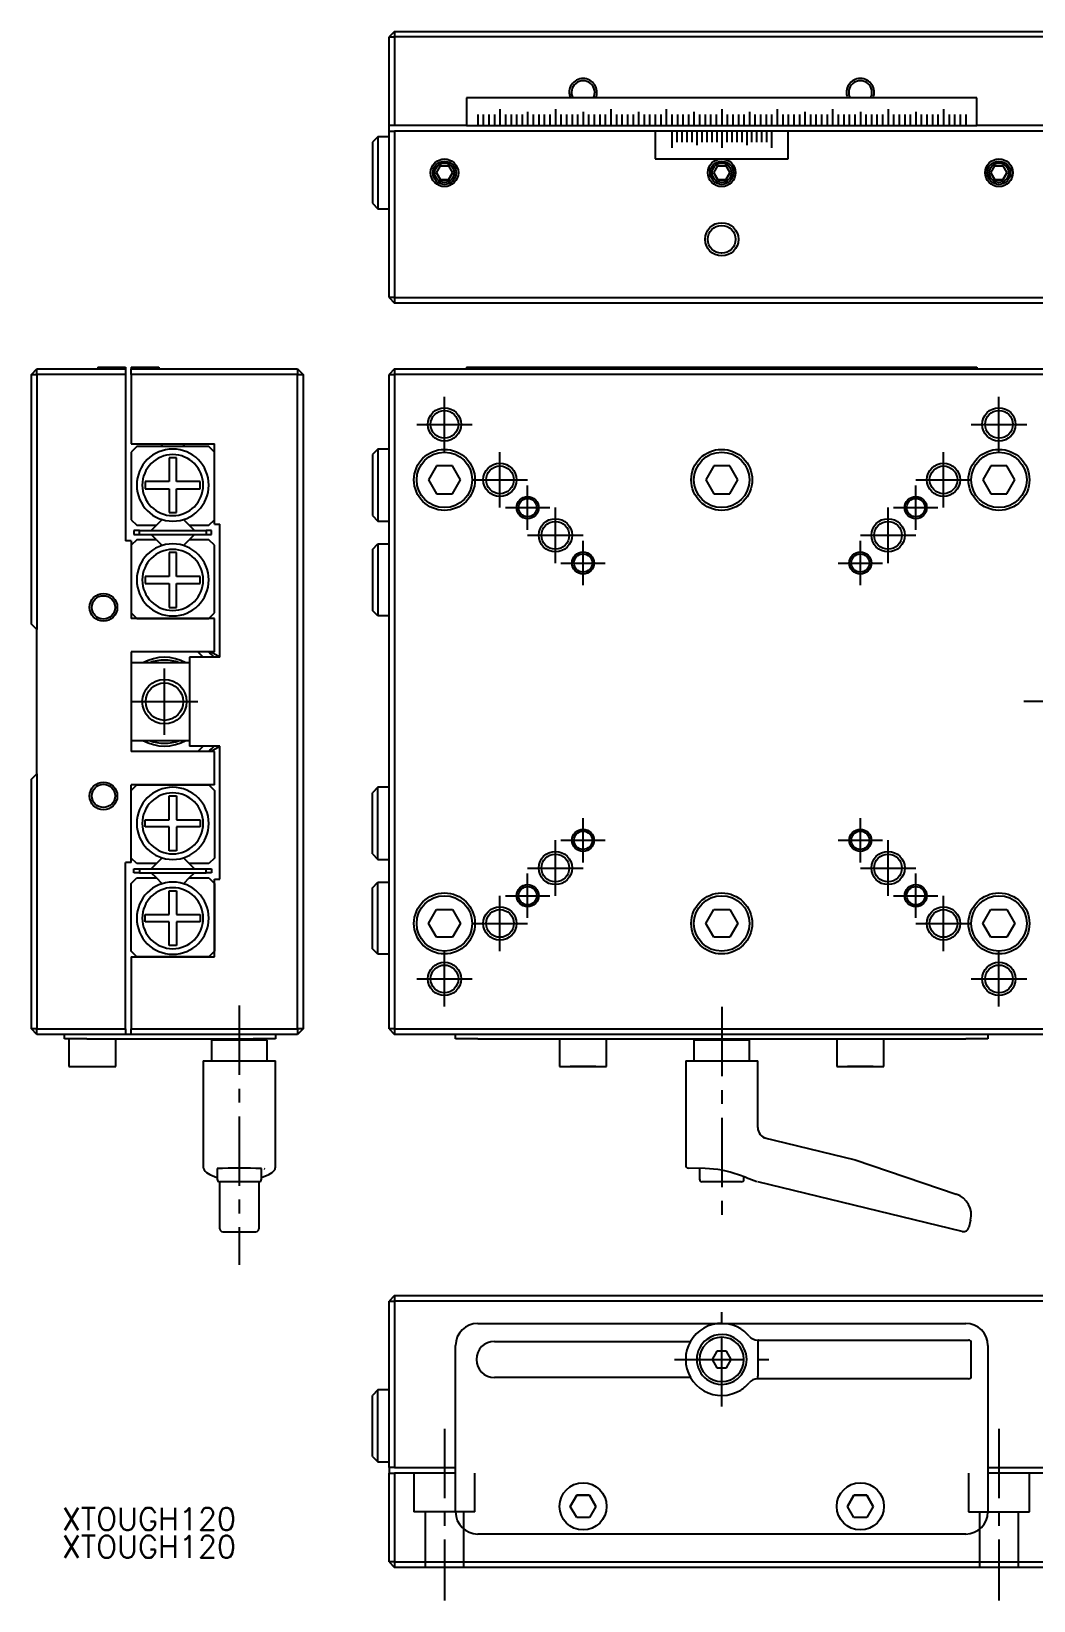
# Model space of a CAD drawing. Extents: x 10 to 673, y 6 to 288.
# Drawn here: x 9.5 to 190.2, y 5.5 to 288.5 of the extents above; entities that cross this region are included whole.
import ezdxf

# ---------------------------------------------------------------- set-up
doc = ezdxf.new("R2010")
doc.units = 0
doc.header["$LTSCALE"] = 10
doc.linetypes.add('CENTER', pattern=[2, 1.25, -0.25, 0.25, -0.25])
doc.linetypes.add('DASHED', pattern=[3.5, 2, -1.5])
doc.layers.get('0').update_dxf_attribs({"linetype": 'CONTINUOUS'})
doc.layers.add('CENTER', color=1, linetype='CENTER')
doc.styles.get("Standard").update_dxf_attribs({"font": 'txt.shx', "bigfont": '@extfont2.shx'})

msp = doc.modelspace()

# ---------------------------------------------------------------- linework, layer by layer
at = {"color": 7, "linetype": 'CONTINUOUS'}
for p, q in [((75, 288.5), (74, 287.5)), ((74, 271.5), (74, 287.5)), ((74, 287.5), (75, 287.5)), ((75, 288.5), (75, 287.5)), ((75, 288.5), (193, 288.5)), ((75, 287.5), (75, 271.5)), ((193, 287.5), (75, 287.5)), ((88, 276.5), (88, 271.5)), ((180, 276.5), (88, 276.5)), ((88, 276.5), (88, 271.5)), ((180, 271.5), (180, 276.5)), ((72, 269.5), (71, 268.5)), ((72, 269.5), (72, 263)), ((74, 269.5), (72, 269.5)), ((74, 270.5), (74, 271.5)), ((75, 271.5), (74, 271.5)), ((74, 240.5), (74, 270.5)), ((74, 270.5), (75, 270.5)), ((87.99, 271.5), (75, 271.5)), ((75, 270.5), (75, 240.5)), ((121.99, 270.5), (75, 270.5)), ((88, 271.5), (90, 271.5)), ((90, 271.5), (91, 271.5)), ((91, 271.5), (92, 271.5)), ((92, 271.5), (93, 271.5)), ((93, 271.5), (94, 271.5)), ((94, 271.5), (95, 271.5)), ((95, 271.5), (96, 271.5)), ((96, 271.5), (97, 271.5)), ((97, 271.5), (98, 271.5)), ((98, 271.5), (99, 271.5)), ((99, 271.5), (100, 271.5)), ((100, 271.5), (101, 271.5)), ((101, 271.5), (102, 271.5)), ((102, 271.5), (103, 271.5)), ((103, 271.5), (104, 271.5)), ((104, 271.5), (105, 271.5)), ((105, 271.5), (106, 271.5)), ((106, 271.5), (107, 271.5)), ((107, 271.5), (108, 271.5)), ((108, 271.5), (109, 271.5)), ((109, 271.5), (110, 271.5)), ((110, 271.5), (111, 271.5)), ((111, 271.5), (112, 271.5)), ((112, 271.5), (113, 271.5)), ((113, 271.5), (114, 271.5)), ((114, 271.5), (115, 271.5)), ((115, 271.5), (116, 271.5)), ((116, 271.5), (117, 271.5)), ((117, 271.5), (118, 271.5)), ((118, 271.5), (119, 271.5)), ((119, 271.5), (120, 271.5)), ((120, 271.5), (121, 271.5)), ((121, 271.5), (122, 271.5)), ((122, 271.5), (123, 271.5)), ((122, 270.5), (122, 265.5)), ((125, 270.5), (122, 270.5)), ((122, 270.5), (122, 265.5)), ((123, 271.5), (124, 271.5)), ((124, 271.5), (125, 271.5)), ((125, 271.5), (126, 271.5)), ((125.9, 270.5), (125, 270.5)), ((126.8, 270.5), (125.9, 270.5)), ((126, 271.5), (127, 271.5)), ((127.7, 270.5), (126.8, 270.5)), ((127, 271.5), (128, 271.5)), ((128.6, 270.5), (127.7, 270.5)), ((128, 271.5), (129, 271.5)), ((129.5, 270.5), (128.6, 270.5)), ((129, 271.5), (130, 271.5)), ((130.4, 270.5), (129.5, 270.5)), ((130, 271.5), (131, 271.5)), ((131.3, 270.5), (130.4, 270.5)), ((131, 271.5), (132, 271.5)), ((132.2, 270.5), (131.3, 270.5)), ((132, 271.5), (133, 271.5)), ((133.1, 270.5), (132.2, 270.5)), ((133, 271.5), (134, 271.5)), ((134, 270.5), (133.1, 270.5)), ((134, 271.5), (135, 271.5)), ((134.9, 270.5), (134, 270.5)), ((135.8, 270.5), (134.9, 270.5)), ((135, 271.5), (136, 271.5)), ((136.7, 270.5), (135.8, 270.5)), ((136, 271.5), (137, 271.5)), ((137.6, 270.5), (136.7, 270.5)), ((137, 271.5), (138, 271.5)), ((138.5, 270.5), (137.6, 270.5)), ((138, 271.5), (139, 271.5)), ((139.4, 270.5), (138.5, 270.5)), ((139, 271.5), (140, 271.5)), ((140.3, 270.5), (139.4, 270.5)), ((140, 271.5), (141, 271.5)), ((141.2, 270.5), (140.3, 270.5)), ((141, 271.5), (142, 271.5)), ((142.1, 270.5), (141.2, 270.5)), ((142, 271.5), (143, 271.5)), ((143, 270.5), (142.1, 270.5)), ((143, 271.5), (144, 271.5)), ((146, 270.5), (143, 270.5)), ((144, 271.5), (145, 271.5)), ((145, 271.5), (146, 271.5)), ((146, 271.5), (147, 271.5)), ((146, 265.5), (146, 270.5)), ((193, 270.5), (146.01, 270.5)), ((147, 271.5), (148, 271.5)), ((148, 271.5), (149, 271.5)), ((149, 271.5), (150, 271.5)), ((150, 271.5), (151, 271.5)), ((151, 271.5), (152, 271.5)), ((152, 271.5), (153, 271.5)), ((153, 271.5), (154, 271.5)), ((154, 271.5), (155, 271.5)), ((155, 271.5), (156, 271.5)), ((156, 271.5), (157, 271.5)), ((157, 271.5), (158, 271.5)), ((158, 271.5), (159, 271.5)), ((159, 271.5), (160, 271.5)), ((160, 271.5), (161, 271.5)), ((161, 271.5), (162, 271.5)), ((162, 271.5), (163, 271.5)), ((163, 271.5), (164, 271.5)), ((164, 271.5), (165, 271.5)), ((165, 271.5), (166, 271.5)), ((166, 271.5), (167, 271.5)), ((167, 271.5), (168, 271.5)), ((168, 271.5), (169, 271.5)), ((169, 271.5), (170, 271.5)), ((170, 271.5), (171, 271.5)), ((171, 271.5), (172, 271.5)), ((172, 271.5), (173, 271.5)), ((173, 271.5), (174, 271.5)), ((174, 271.5), (175, 271.5)), ((175, 271.5), (176, 271.5)), ((176, 271.5), (177, 271.5)), ((177, 271.5), (178, 271.5)), ((178, 271.5), (180, 271.5)), ((193, 271.5), (180.01, 271.5)), ((71, 268.5), (71, 263)), ((82.556624, 263), (83.278312, 264.25)), ((83.278312, 264.25), (84.721688, 264.25)), ((84.721688, 264.25), (85.443376, 263)), ((122, 265.5), (146, 265.5)), ((132.556624, 263), (133.278312, 264.25)), ((133.278312, 264.25), (134.721688, 264.25)), ((134.721688, 264.25), (135.443376, 263)), ((182.556624, 263), (183.278312, 264.25)), ((183.278312, 264.25), (184.721688, 264.25)), ((184.721688, 264.25), (185.443376, 263)), ((71, 263), (71, 257.5)), ((72, 263), (72, 256.5)), ((83.278312, 261.75), (82.556624, 263)), ((82.556624, 263), (83.278312, 261.75)), ((84.721688, 261.75), (83.278312, 261.75)), ((83.278312, 261.75), (84.721688, 261.75)), ((85.443376, 263), (84.721688, 261.75)), ((84.721688, 261.75), (85.443376, 263)), ((133.278312, 261.75), (132.556624, 263)), ((132.556624, 263), (133.278312, 261.75)), ((134.721688, 261.75), (133.278312, 261.75)), ((133.278312, 261.75), (134.721688, 261.75)), ((135.443376, 263), (134.721688, 261.75)), ((134.721688, 261.75), (135.443376, 263)), ((183.278312, 261.75), (182.556624, 263)), ((182.556624, 263), (183.278312, 261.75)), ((184.721688, 261.75), (183.278312, 261.75)), ((183.278312, 261.75), (184.721688, 261.75)), ((185.443376, 263), (184.721688, 261.75)), ((184.721688, 261.75), (185.443376, 263)), ((71, 257.5), (72, 256.5)), ((72, 256.5), (74, 256.5)), ((75, 240.5), (74, 240.5)), ((74, 240.5), (75, 239.5)), ((75, 240.5), (75, 239.5)), ((75, 240.5), (193, 240.5)), ((193, 239.5), (75, 239.5)), ((9.5, 226.621019), (10.5, 227.621019)), ((9.5, 181.621019), (9.5, 226.621019)), ((9.5, 226.621019), (10.5, 226.621019)), ((10.5, 226.621019), (10.5, 227.621019)), ((10.5, 227.621019), (26.5, 227.621019)), ((10.5, 226.621019), (10.5, 180.621019)), ((26.5, 226.621019), (10.5, 226.621019)), ((21.5, 227.921019), (21.5, 227.621019)), ((21.5, 227.921019), (26.5, 227.921019)), ((26.5, 227.921019), (26.5, 227.621019)), ((26.5, 227.621019), (26.5, 226.621019)), ((26.5, 226.621019), (26.5, 196.621019)), ((27.5, 227.921019), (27.5, 227.621019)), ((27.5, 227.921019), (32.5, 227.921019)), ((27.5, 227.621019), (57.5, 227.621019)), ((27.5, 226.621019), (27.5, 227.621019)), ((27.5, 226.621019), (27.5, 214.121019)), ((57.5, 226.621019), (27.5, 226.621019)), ((32.5, 227.921019), (32.5, 227.621019)), ((57.5, 227.621019), (57.5, 226.621019)), ((57.5, 227.621019), (58.5, 226.621019)), ((57.5, 108.621019), (57.5, 226.621019)), ((57.5, 226.621019), (58.5, 226.621019)), ((58.5, 226.621019), (58.5, 108.621019)), ((75, 227.621019), (74, 226.621019)), ((74, 226.621019), (75, 226.621019)), ((74, 108.621019), (74, 226.621019)), ((75, 227.621019), (75, 226.621019)), ((75, 227.621019), (193, 227.621019)), ((75, 226.621019), (75, 108.621019)), ((193, 226.621019), (75, 226.621019)), ((88, 227.921019), (88, 227.621019)), ((88, 227.921019), (90, 227.921019)), ((90, 227.921019), (91, 227.921019)), ((91, 227.921019), (92, 227.921019)), ((92, 227.921019), (93, 227.921019)), ((93, 227.921019), (94, 227.921019)), ((94, 227.921019), (95, 227.921019)), ((95, 227.921019), (96, 227.921019)), ((96, 227.921019), (97, 227.921019)), ((97, 227.921019), (98, 227.921019)), ((98, 227.921019), (99, 227.921019)), ((99, 227.921019), (100, 227.921019)), ((100, 227.921019), (101, 227.921019)), ((101, 227.921019), (102, 227.921019)), ((102, 227.921019), (103, 227.921019)), ((103, 227.921019), (104, 227.921019)), ((104, 227.921019), (105, 227.921019)), ((105, 227.921019), (106, 227.921019)), ((106, 227.921019), (107, 227.921019)), ((107, 227.921019), (108, 227.921019)), ((108, 227.921019), (109, 227.921019)), ((109, 227.921019), (110, 227.921019)), ((110, 227.921019), (111, 227.921019)), ((111, 227.921019), (112, 227.921019)), ((112, 227.921019), (113, 227.921019)), ((113, 227.921019), (114, 227.921019)), ((114, 227.921019), (115, 227.921019)), ((115, 227.921019), (116, 227.921019)), ((116, 227.921019), (117, 227.921019)), ((117, 227.921019), (118, 227.921019)), ((118, 227.921019), (119, 227.921019)), ((119, 227.921019), (120, 227.921019)), ((120, 227.921019), (121, 227.921019)), ((121, 227.921019), (121.99, 227.921019)), ((122, 227.921019), (122, 227.621019)), ((122, 227.921019), (146, 227.921019)), ((146, 227.921019), (146, 227.621019)), ((146.01, 227.921019), (147, 227.921019)), ((147, 227.921019), (148, 227.921019)), ((148, 227.921019), (149, 227.921019)), ((149, 227.921019), (150, 227.921019)), ((150, 227.921019), (151, 227.921019)), ((151, 227.921019), (152, 227.921019)), ((152, 227.921019), (153, 227.921019)), ((153, 227.921019), (154, 227.921019)), ((154, 227.921019), (155, 227.921019)), ((155, 227.921019), (156, 227.921019)), ((156, 227.921019), (157, 227.921019)), ((157, 227.921019), (158, 227.921019)), ((158, 227.921019), (159, 227.921019)), ((159, 227.921019), (160, 227.921019)), ((160, 227.921019), (161, 227.921019)), ((161, 227.921019), (162, 227.921019)), ((162, 227.921019), (163, 227.921019)), ((163, 227.921019), (164, 227.921019)), ((164, 227.921019), (165, 227.921019)), ((165, 227.921019), (166, 227.921019)), ((166, 227.921019), (167, 227.921019)), ((167, 227.921019), (168, 227.921019)), ((168, 227.921019), (169, 227.921019)), ((169, 227.921019), (170, 227.921019)), ((170, 227.921019), (171, 227.921019)), ((171, 227.921019), (172, 227.921019)), ((172, 227.921019), (173, 227.921019)), ((173, 227.921019), (174, 227.921019)), ((174, 227.921019), (175, 227.921019)), ((175, 227.921019), (176, 227.921019)), ((176, 227.921019), (177, 227.921019)), ((177, 227.921019), (178, 227.921019)), ((178, 227.921019), (180, 227.921019)), ((180, 227.921019), (180, 227.621019)), ((27.5, 214.121019), (42.5, 214.121019)), ((28.5, 213.621019), (27.5, 212.621019)), ((27.5, 212.621019), (27.5, 200.421019)), ((41.5, 213.621019), (28.5, 213.621019)), ((32.75, 214.121019), (32.9, 213.971019)), ((32.9, 213.971019), (33.25, 213.621019)), ((36.75, 213.621019), (37.1, 213.971019)), ((37.1, 213.971019), (37.25, 214.121019)), ((42.5, 212.621019), (41.5, 213.621019)), ((42.5, 212.621019), (42.5, 214.121019)), ((42.5, 200.421019), (42.5, 212.621019)), ((42.5, 200.421019), (42.5, 212.621019)), ((72, 213.171019), (71, 212.171019)), ((72, 213.171019), (72, 200.171019)), ((74, 213.171019), (72, 213.171019)), ((35.65, 211.621019), (34.35, 211.621019)), ((34.35, 211.621019), (34.35, 207.321019)), ((35.65, 207.321019), (35.65, 211.621019)), ((71, 212.171019), (71, 201.171019)), ((82.556624, 210.121019), (81.113249, 207.621019)), ((85.443376, 210.121019), (82.556624, 210.121019)), ((86.886751, 207.621019), (85.443376, 210.121019)), ((132.556624, 210.121019), (131.113249, 207.621019)), ((135.443376, 210.121019), (132.556624, 210.121019)), ((136.886751, 207.621019), (135.443376, 210.121019)), ((182.556624, 210.121019), (181.113249, 207.621019)), ((185.443376, 210.121019), (182.556624, 210.121019)), ((186.886751, 207.621019), (185.443376, 210.121019)), ((30.05, 207.321019), (30.05, 206.021019)), ((34.35, 207.321019), (30.05, 207.321019)), ((39.95, 207.321019), (35.65, 207.321019)), ((39.95, 206.021019), (39.95, 207.321019)), ((81.113249, 207.621019), (82.556624, 205.121019)), ((85.443376, 205.121019), (86.886751, 207.621019)), ((131.113249, 207.621019), (132.556624, 205.121019)), ((135.443376, 205.121019), (136.886751, 207.621019)), ((181.113249, 207.621019), (182.556624, 205.121019)), ((185.443376, 205.121019), (186.886751, 207.621019)), ((30.05, 206.021019), (34.35, 206.021019)), ((34.35, 206.021019), (34.35, 201.721019)), ((35.65, 201.721019), (35.65, 206.021019)), ((35.65, 206.021019), (39.95, 206.021019)), ((82.556624, 205.121019), (85.443376, 205.121019)), ((132.556624, 205.121019), (135.443376, 205.121019)), ((182.556624, 205.121019), (185.443376, 205.121019)), ((34.35, 201.721019), (35.65, 201.721019)), ((71, 201.171019), (72, 200.171019)), ((27.5, 200.421019), (28.5, 199.421019)), ((28, 198.471019), (28, 197.771019)), ((29, 198.471019), (28, 198.471019)), ((28.5, 199.421019), (32.057359, 199.421019)), ((29, 197.771019), (29, 198.471019)), ((29, 198.471019), (41, 198.471019)), ((32.057359, 199.421019), (31.107359, 198.471019)), ((33.093302, 200.456962), (32.057359, 199.421019)), ((37.942641, 199.421019), (36.906698, 200.456962)), ((37.942641, 199.421019), (41.5, 199.421019)), ((38.892641, 198.471019), (37.942641, 199.421019)), ((41, 198.471019), (41, 197.771019)), ((42, 198.471019), (41, 198.471019)), ((41.5, 199.421019), (42.5, 200.421019)), ((42, 197.771019), (42, 198.471019)), ((42.5, 199.621019), (42.5, 200.421019)), ((42.5, 199.621019), (43.5, 199.621019)), ((43.5, 175.621019), (43.5, 199.621019)), ((72, 200.171019), (74, 200.171019)), ((27.5, 196.621019), (26.5, 196.621019)), ((28.5, 196.821019), (27.5, 195.821019)), ((27.5, 196.621019), (27.5, 195.821019)), ((27.5, 195.821019), (27.5, 183.621019)), ((27.5, 195.821019), (27.5, 183.621019)), ((28, 197.771019), (29, 197.771019)), ((32.057359, 196.821019), (28.5, 196.821019)), ((29, 197.771019), (41, 197.771019)), ((32.057359, 196.821019), (31.107359, 197.771019)), ((32.057359, 196.821019), (33.093302, 195.785076)), ((36.906698, 195.785076), (37.942641, 196.821019)), ((38.892641, 197.771019), (37.942641, 196.821019)), ((41.5, 196.821019), (37.942641, 196.821019)), ((41, 197.771019), (42, 197.771019)), ((42.5, 195.821019), (41.5, 196.821019)), ((42.5, 183.621019), (42.5, 195.821019)), ((71, 195.071019), (72, 196.071019)), ((72, 196.071019), (72, 183.071019)), ((72, 196.071019), (74, 196.071019)), ((35.65, 194.521019), (34.35, 194.521019)), ((34.35, 194.521019), (34.35, 190.221019)), ((35.65, 190.221019), (35.65, 194.521019)), ((71, 195.071019), (71, 184.071019)), ((34.35, 190.221019), (30.05, 190.221019)), ((30.05, 190.221019), (30.05, 188.921019)), ((39.95, 190.221019), (35.65, 190.221019)), ((39.95, 188.921019), (39.95, 190.221019)), ((30.05, 188.921019), (34.35, 188.921019)), ((34.35, 188.921019), (34.35, 184.621019)), ((35.65, 184.621019), (35.65, 188.921019)), ((35.65, 188.921019), (39.95, 188.921019)), ((34.35, 184.621019), (35.65, 184.621019)), ((72, 183.071019), (71, 184.071019)), ((10.5, 180.621019), (9.5, 181.621019)), ((27.5, 183.621019), (28.5, 182.621019)), ((27.5, 183.621019), (27.5, 182.621019)), ((28.5, 182.621019), (27.5, 182.621019)), ((28.5, 182.621019), (41.5, 182.621019)), ((41.5, 182.621019), (28.5, 182.621019)), ((41.5, 182.621019), (42.5, 183.621019)), ((42.5, 182.621019), (41.5, 182.621019)), ((42.5, 176.621019), (42.5, 182.621019)), ((74, 183.071019), (72, 183.071019)), ((10.5, 154.621019), (10.5, 180.621019)), ((42.5, 176.621019), (27.5, 176.621019)), ((27.5, 176.621019), (27.5, 158.621019)), ((38, 175.621019), (38, 159.621019)), ((43.5, 175.621019), (38, 175.621019)), ((40.5, 175.621019), (39.5, 176.621019)), ((41.911928, 176.620796), (43.500504, 175.703632)), ((38, 174.621019), (27.5, 174.621019)), ((27.5, 160.621019), (38, 160.621019)), ((42.5, 158.621019), (27.5, 158.621019)), ((43.5, 159.621019), (38, 159.621019)), ((39.5, 158.621019), (40.5, 159.621019)), ((43.500505, 159.538406), (41.911933, 158.621244)), ((42.5, 152.621019), (42.5, 158.621019)), ((43.5, 135.621019), (43.5, 159.621019)), ((9.5, 153.621019), (10.5, 154.621019)), ((9.5, 108.621019), (9.5, 153.621019)), ((10.5, 154.621019), (10.5, 108.621019)), ((27.5, 151.621019), (28.5, 152.621019)), ((28.5, 152.621019), (27.5, 152.621019)), ((27.5, 151.621019), (27.5, 152.621019)), ((27.5, 139.421019), (27.5, 151.621019)), ((27.5, 139.421019), (27.5, 151.621019)), ((28.5, 152.621019), (41.5, 152.621019)), ((41.5, 152.621019), (28.5, 152.621019)), ((34.35, 146.321019), (34.35, 150.621019)), ((34.35, 150.621019), (35.65, 150.621019)), ((35.65, 150.621019), (35.65, 146.321019)), ((41.5, 152.621019), (42.5, 151.621019)), ((42.5, 152.621019), (41.5, 152.621019)), ((42.5, 151.621019), (42.5, 139.421019)), ((72, 152.171019), (71, 151.171019)), ((71, 140.171019), (71, 151.171019)), ((72, 139.171019), (72, 152.171019)), ((74, 152.171019), (72, 152.171019)), ((30.05, 145.021019), (30.05, 146.321019)), ((30.05, 146.321019), (34.35, 146.321019)), ((34.35, 145.021019), (30.05, 145.021019)), ((34.35, 140.721019), (34.35, 145.021019)), ((35.65, 146.321019), (39.95, 146.321019)), ((39.95, 145.021019), (35.65, 145.021019)), ((35.65, 145.021019), (35.65, 140.721019)), ((39.95, 146.321019), (39.95, 145.021019)), ((28.5, 138.421019), (27.5, 139.421019)), ((27.5, 138.621019), (27.5, 139.421019)), ((32.057359, 138.421019), (33.093302, 139.456962)), ((35.65, 140.721019), (34.35, 140.721019)), ((36.906698, 139.456962), (37.942641, 138.421019)), ((42.5, 139.421019), (41.5, 138.421019)), ((71, 140.171019), (72, 139.171019)), ((72, 139.171019), (74, 139.171019)), ((27.5, 138.621019), (26.5, 138.621019)), ((26.5, 108.621019), (26.5, 138.621019)), ((28, 136.771019), (28, 137.471019)), ((28, 137.471019), (29, 137.471019)), ((29, 136.771019), (28, 136.771019)), ((32.057359, 138.421019), (28.5, 138.421019)), ((29, 137.471019), (29, 136.771019)), ((29, 137.471019), (41, 137.471019)), ((29, 136.771019), (41, 136.771019)), ((32.057359, 138.421019), (31.107359, 137.471019)), ((32.057359, 135.821019), (31.107359, 136.771019)), ((41.5, 138.421019), (37.942641, 138.421019)), ((38.892641, 137.471019), (37.942641, 138.421019)), ((38.892641, 136.771019), (37.942641, 135.821019)), ((41, 136.771019), (41, 137.471019)), ((41, 137.471019), (42, 137.471019)), ((42, 136.771019), (41, 136.771019)), ((42, 137.471019), (42, 136.771019)), ((27.5, 134.821019), (28.5, 135.821019)), ((27.5, 122.621019), (27.5, 134.821019)), ((28.5, 135.821019), (32.057359, 135.821019)), ((33.093302, 134.785076), (32.057359, 135.821019)), ((34.35, 133.521019), (35.65, 133.521019)), ((34.35, 129.221019), (34.35, 133.521019)), ((35.65, 133.521019), (35.65, 129.221019)), ((37.942641, 135.821019), (36.906698, 134.785076)), ((37.942641, 135.821019), (41.5, 135.821019)), ((41.5, 135.821019), (42.5, 134.821019)), ((42.5, 134.821019), (42.5, 135.621019)), ((42.5, 135.621019), (43.5, 135.621019)), ((42.5, 134.821019), (42.5, 122.621019)), ((42.5, 122.621019), (42.5, 134.821019)), ((71, 134.071019), (72, 135.071019)), ((71, 123.071019), (71, 134.071019)), ((72, 122.071019), (72, 135.071019)), ((72, 135.071019), (74, 135.071019)), ((30.05, 129.221019), (34.35, 129.221019)), ((30.05, 127.921019), (30.05, 129.221019)), ((34.35, 127.921019), (30.05, 127.921019)), ((34.35, 123.621019), (34.35, 127.921019)), ((35.65, 129.221019), (39.95, 129.221019)), ((39.95, 127.921019), (35.65, 127.921019)), ((35.65, 127.921019), (35.65, 123.621019)), ((39.95, 129.221019), (39.95, 127.921019)), ((81.113249, 127.621019), (82.556624, 130.121019)), ((82.556624, 125.121019), (81.113249, 127.621019)), ((82.556624, 130.121019), (85.443376, 130.121019)), ((85.443376, 130.121019), (86.886751, 127.621019)), ((86.886751, 127.621019), (85.443376, 125.121019)), ((131.113249, 127.621019), (132.556624, 130.121019)), ((132.556624, 125.121019), (131.113249, 127.621019)), ((132.556624, 130.121019), (135.443376, 130.121019)), ((135.443376, 130.121019), (136.886751, 127.621019)), ((136.886751, 127.621019), (135.443376, 125.121019)), ((181.113249, 127.621019), (182.556624, 130.121019)), ((182.556624, 125.121019), (181.113249, 127.621019)), ((182.556624, 130.121019), (185.443376, 130.121019)), ((185.443376, 130.121019), (186.886751, 127.621019)), ((186.886751, 127.621019), (185.443376, 125.121019)), ((85.443376, 125.121019), (82.556624, 125.121019)), ((135.443376, 125.121019), (132.556624, 125.121019)), ((185.443376, 125.121019), (182.556624, 125.121019)), ((28.5, 121.621019), (27.5, 122.621019)), ((35.65, 123.621019), (34.35, 123.621019)), ((42.5, 122.621019), (41.5, 121.621019)), ((42.5, 121.621019), (42.5, 122.621019)), ((72, 122.071019), (71, 123.071019)), ((74, 122.071019), (72, 122.071019)), ((27.5, 121.621019), (28.5, 121.621019)), ((27.5, 121.621019), (27.5, 108.621019)), ((41.5, 121.621019), (28.5, 121.621019)), ((28.5, 121.621019), (41.5, 121.621019)), ((41.5, 121.621019), (42.5, 121.621019)), ((10.5, 107.621019), (9.5, 108.621019)), ((10.5, 108.621019), (9.5, 108.621019)), ((10.5, 107.621019), (10.5, 108.621019)), ((10.5, 108.621019), (26.5, 108.621019)), ((26.5, 107.621019), (10.5, 107.621019)), ((15.5, 106.821019), (15.5, 107.621019)), ((26.5, 108.621019), (26.5, 107.621019)), ((27.5, 107.621019), (26.5, 107.621019)), ((27.5, 108.621019), (57.5, 108.621019)), ((27.5, 107.621019), (27.5, 108.621019)), ((57.5, 107.621019), (27.5, 107.621019)), ((53.5, 107.621019), (53.5, 106.821019)), ((57.5, 108.621019), (57.5, 107.621019)), ((58.5, 108.621019), (57.5, 107.621019)), ((58.5, 108.621019), (57.5, 108.621019)), ((74, 108.621019), (75, 107.621019)), ((75, 108.621019), (74, 108.621019)), ((75, 108.621019), (75, 107.621019)), ((75, 108.621019), (193, 108.621019)), ((193, 107.621019), (75, 107.621019)), ((86, 106.821019), (86, 107.621019)), ((182, 107.621019), (182, 106.821019)), ((19.5, 106.821019), (15.5, 106.821019)), ((16.25, 106.821019), (16.25, 101.821019)), ((19.5, 106.821019), (49.5, 106.821019)), ((24.75, 101.821019), (24.75, 106.821019)), ((42.25, 106.821019), (42, 106.571019)), ((52, 106.571019), (42, 106.571019)), ((42, 106.571019), (42, 102.821019)), ((53.5, 106.821019), (49.5, 106.821019)), ((52, 106.571019), (51.75, 106.821019)), ((52, 102.821019), (52, 106.571019)), ((90, 106.821019), (86, 106.821019)), ((90, 106.821019), (178, 106.821019)), ((104.75, 106.821019), (104.75, 101.821019)), ((113.25, 101.821019), (113.25, 106.821019)), ((129.25, 106.821019), (129, 106.571019)), ((134, 106.571019), (129, 106.571019)), ((129, 106.571019), (129, 102.821019)), ((139, 106.571019), (134, 106.571019)), ((139, 106.571019), (138.75, 106.821019)), ((139, 102.821019), (139, 106.571019)), ((154.75, 106.821019), (154.75, 101.821019)), ((163.25, 101.821019), (163.25, 106.821019)), ((182, 106.821019), (178, 106.821019)), ((40.5, 102.821019), (53.5, 102.821019)), ((40.5, 102.821019), (40.5, 83.624237)), ((53.5, 83.624215), (53.5, 102.821019)), ((127.5, 102.821019), (134, 102.821019)), ((127.5, 102.821019), (127.5, 84.013108)), ((134, 102.821019), (140.5, 102.821019)), ((140.5, 90.826088), (140.5, 102.821019)), ((16.25, 101.821019), (24.75, 101.821019)), ((104.75, 101.821019), (109, 101.821019)), ((104.75, 101.821019), (113.25, 101.821019)), ((107.845299, 101.821019), (106.690599, 101.821019)), ((106.690599, 101.821019), (107.845299, 101.821019)), ((110.154701, 101.821019), (107.845299, 101.821019)), ((107.845299, 101.821019), (110.154701, 101.821019)), ((109, 101.821019), (113.25, 101.821019)), ((111.309401, 101.821019), (110.154701, 101.821019)), ((110.154701, 101.821019), (111.309401, 101.821019)), ((154.75, 101.821019), (159, 101.821019)), ((154.75, 101.821019), (163.25, 101.821019)), ((157.845299, 101.821019), (156.690599, 101.821019)), ((156.690599, 101.821019), (157.845299, 101.821019)), ((160.154701, 101.821019), (157.845299, 101.821019)), ((157.845299, 101.821019), (160.154701, 101.821019)), ((159, 101.821019), (163.25, 101.821019)), ((161.309401, 101.821019), (160.154701, 101.821019)), ((160.154701, 101.821019), (161.309401, 101.821019)), ((141.480434, 89.015729), (158.057692, 84.98478)), ((158.057692, 84.98478), (176.280935, 78.824685)), ((40.5, 83.624309), (40.509949, 83.50728)), ((40.509949, 83.50728), (40.535812, 83.400816)), ((40.535812, 83.400816), (40.578354, 83.292461)), ((40.578354, 83.292461), (40.634322, 83.18917)), ((41.659638, 82.329923), (42.969825, 81.776232)), ((42.990197, 83.434217), (43.025097, 83.435432)), ((43, 83.434175), (43, 81.521019)), ((50.974903, 83.435432), (51.009803, 83.434217)), ((51, 81.521019), (51, 83.434175)), ((51.030175, 81.776232), (52.340362, 82.329923)), ((51.472867, 83.400309), (51.62431, 83.360968)), ((53.378016, 83.212326), (53.440686, 83.338358)), ((53.440686, 83.338358), (53.483838, 83.476261)), ((53.483838, 83.476261), (53.5, 83.624328)), ((131, 83.434217), (127.986885, 83.513281)), ((130, 83.460457), (130, 81.521019)), ((138.40363, 81.784035), (137, 82.294915)), ((42.969825, 81.776232), (43.000627, 81.766536)), ((43.5, 72.543138), (43.5, 81.021019)), ((50.5, 81.021019), (43.5, 81.021019)), ((50.5, 81.021019), (50.5, 72.543138)), ((50.99923, 81.76649), (51.030175, 81.776232)), ((137.5, 81.021019), (130.5, 81.021019)), ((138, 81.521019), (138, 81.930944)), ((138.40363, 81.784035), (140.309731, 81.090271)), ((177.363274, 72.057295), (140.5, 81.021019)), ((178.886744, 74.090225), (178.571237, 72.792705)), ((43.5, 72.528981), (43.5, 72.543138)), ((44, 72.028981), (50, 72.028981)), ((50.5, 72.543138), (50.5, 72.528981)), ((75, 60.5), (74, 59.5)), ((74, 29.5), (74, 59.5)), ((74, 59.5), (75, 59.5)), ((75, 60.5), (193, 60.5)), ((75, 60.5), (75, 59.5)), ((75, 59.5), (75, 29.5)), ((193, 59.5), (75, 59.5)), ((90, 55.5), (134.002421, 55.5)), ((134.002421, 55.5), (178, 55.5)), ((86, 21.5), (86, 51.5)), ((93, 52.25), (128.370835, 52.25)), ((140.480741, 52.5), (140.645017, 52.5)), ((140.500175, 52.024534), (140.5, 52)), ((140.5, 52), (140.5, 46)), ((140.500698, 52.049009), (140.500175, 52.024534)), ((140.50157, 52.073365), (140.500698, 52.049009)), ((140.502786, 52.097545), (140.50157, 52.073365)), ((140.504346, 52.12149), (140.502786, 52.097545)), ((140.506244, 52.145142), (140.504346, 52.12149)), ((140.508477, 52.168445), (140.506244, 52.145142)), ((140.511039, 52.191342), (140.508477, 52.168445)), ((140.513923, 52.213778), (140.511039, 52.191342)), ((140.517123, 52.235698), (140.513923, 52.213778)), ((140.520632, 52.257051), (140.517123, 52.235698)), ((140.52444, 52.277785), (140.520632, 52.257051)), ((140.528538, 52.29785), (140.52444, 52.277785)), ((140.532917, 52.317197), (140.528538, 52.29785)), ((140.537566, 52.335779), (140.532917, 52.317197)), ((140.542474, 52.353553), (140.537566, 52.335779)), ((140.547629, 52.370476), (140.542474, 52.353553)), ((140.553019, 52.386505), (140.547629, 52.370476)), ((140.55863, 52.401604), (140.553019, 52.386505)), ((140.56445, 52.415735), (140.55863, 52.401604)), ((140.570463, 52.428864), (140.56445, 52.415735)), ((140.576656, 52.440961), (140.570463, 52.428864)), ((140.583014, 52.451995), (140.576656, 52.440961)), ((140.589521, 52.46194), (140.583014, 52.451995)), ((140.596162, 52.470772), (140.589521, 52.46194)), ((140.602921, 52.47847), (140.596162, 52.470772)), ((140.60978, 52.485016), (140.602921, 52.47847)), ((140.616725, 52.490393), (140.60978, 52.485016)), ((140.623738, 52.494588), (140.616725, 52.490393)), ((140.630803, 52.497592), (140.623738, 52.494588)), ((140.637901, 52.499398), (140.630803, 52.497592)), ((140.645017, 52.5), (140.637901, 52.499398)), ((140.645017, 52.5), (177.481413, 52.5)), ((177.481413, 52.5), (178.085394, 52.5)), ((178.085394, 52.5), (178.400901, 52.5)), ((178.400901, 52.5), (178.5, 52.5)), ((179, 46), (179, 52)), ((182, 51.5), (182, 21.5)), ((133.133975, 50.5), (132.267949, 49)), ((132.267949, 49), (133.133975, 47.5)), ((134.866025, 50.5), (133.133975, 50.5)), ((135.732051, 49), (134.866025, 50.5)), ((134.866025, 47.5), (135.732051, 49)), ((128.370835, 45.75), (93, 45.75)), ((133.133975, 47.5), (134.866025, 47.5)), ((140.645017, 45.5), (140.480741, 45.5)), ((140.500175, 45.975466), (140.5, 46)), ((140.500698, 45.950991), (140.500175, 45.975466)), ((140.50157, 45.926635), (140.500698, 45.950991)), ((140.502786, 45.902455), (140.50157, 45.926635)), ((140.504346, 45.87851), (140.502786, 45.902455)), ((140.506244, 45.854858), (140.504346, 45.87851)), ((140.508477, 45.831555), (140.506244, 45.854858)), ((140.511039, 45.808658), (140.508477, 45.831555)), ((140.513923, 45.786222), (140.511039, 45.808658)), ((140.517123, 45.764302), (140.513923, 45.786222)), ((140.520632, 45.742949), (140.517123, 45.764302)), ((140.52444, 45.722215), (140.520632, 45.742949)), ((140.528538, 45.70215), (140.52444, 45.722215)), ((140.532917, 45.682803), (140.528538, 45.70215)), ((140.537566, 45.664221), (140.532917, 45.682803)), ((140.542474, 45.646447), (140.537566, 45.664221)), ((140.547629, 45.629524), (140.542474, 45.646447)), ((140.553019, 45.613495), (140.547629, 45.629524)), ((140.55863, 45.598396), (140.553019, 45.613495)), ((140.56445, 45.584265), (140.55863, 45.598396)), ((140.570463, 45.571136), (140.56445, 45.584265)), ((140.576656, 45.559039), (140.570463, 45.571136)), ((140.583014, 45.548005), (140.576656, 45.559039)), ((140.589521, 45.53806), (140.583014, 45.548005)), ((140.596162, 45.529228), (140.589521, 45.53806)), ((140.602921, 45.52153), (140.596162, 45.529228)), ((140.60978, 45.514984), (140.602921, 45.52153)), ((140.616725, 45.509607), (140.60978, 45.514984)), ((140.623738, 45.505412), (140.616725, 45.509607)), ((140.630803, 45.502408), (140.623738, 45.505412)), ((140.637901, 45.500602), (140.630803, 45.502408)), ((140.645017, 45.5), (140.637901, 45.500602)), ((177.481413, 45.5), (140.645017, 45.5)), ((178.085394, 45.5), (177.481413, 45.5)), ((178.400901, 45.5), (178.085394, 45.5)), ((178.5, 45.5), (178.400901, 45.5)), ((72, 43.5), (71, 42.5)), ((71, 37), (71, 42.5)), ((72, 37), (72, 43.5)), ((74, 43.5), (72, 43.5)), ((71, 31.5), (71, 37)), ((72, 30.5), (72, 37)), ((71, 31.5), (72, 30.5)), ((72, 30.5), (74, 30.5)), ((74, 29.5), (74, 28.5)), ((75, 29.5), (74, 29.5)), ((74, 12.5), (74, 28.5)), ((74, 28.5), (75, 28.5)), ((75, 29.5), (86, 29.5)), ((75, 28.5), (75, 12.5)), ((86, 28.5), (75, 28.5)), ((182, 29.5), (193, 29.5)), ((193, 28.5), (182, 28.5)), ((106.690599, 22.5), (107.845299, 24.5)), ((107.845299, 24.5), (106.690599, 22.5)), ((107.845299, 24.5), (110.154701, 24.5)), ((110.154701, 24.5), (107.845299, 24.5)), ((110.154701, 24.5), (111.309401, 22.5)), ((111.309401, 22.5), (110.154701, 24.5)), ((156.690599, 22.5), (157.845299, 24.5)), ((157.845299, 24.5), (156.690599, 22.5)), ((157.845299, 24.5), (160.154701, 24.5)), ((160.154701, 24.5), (157.845299, 24.5)), ((161.309401, 22.5), (160.154701, 24.5)), ((160.154701, 24.5), (161.309401, 22.5)), ((107.845299, 20.5), (106.690599, 22.5)), ((110.154701, 20.5), (107.845299, 20.5)), ((111.309401, 22.5), (110.154701, 20.5)), ((157.845299, 20.5), (156.690599, 22.5)), ((160.154701, 20.5), (157.845299, 20.5)), ((161.309401, 22.5), (160.154701, 20.5)), ((178, 17.5), (90, 17.5)), ((74, 12.5), (75, 11.5)), ((75, 12.5), (74, 12.5)), ((75, 12.5), (193, 12.5)), ((75, 12.5), (75, 11.5)), ((193, 11.5), (75, 11.5))]:
    msp.add_line(p, q, dxfattribs=at)
at = {"color": 3, "linetype": 'CONTINUOUS'}
for p, q in [((90, 273.5), (90, 271.5)), ((91, 273.5), (91, 271.5)), ((92, 273.5), (92, 271.5)), ((93, 273.5), (93, 271.5)), ((94, 274.5), (94, 271.5)), ((95, 273.5), (95, 271.5)), ((96, 273.5), (96, 271.5)), ((97, 273.5), (97, 271.5)), ((98, 273.5), (98, 271.5)), ((99, 274), (99, 271.5)), ((100, 273.5), (100, 271.5)), ((101, 273.5), (101, 271.5)), ((102, 273.5), (102, 271.5)), ((103, 273.5), (103, 271.5)), ((104, 274.5), (104, 271.5)), ((105, 273.5), (105, 271.5)), ((106, 273.5), (106, 271.5)), ((107, 273.5), (107, 271.5)), ((108, 273.5), (108, 271.5)), ((109, 274), (109, 271.5)), ((110, 273.5), (110, 271.5)), ((111, 273.5), (111, 271.5)), ((112, 273.5), (112, 271.5)), ((113, 273.5), (113, 271.5)), ((114, 274.5), (114, 271.5)), ((115, 273.5), (115, 271.5)), ((116, 273.5), (116, 271.5)), ((117, 273.5), (117, 271.5)), ((118, 273.5), (118, 271.5)), ((119, 274), (119, 271.5)), ((120, 273.5), (120, 271.5)), ((121, 273.5), (121, 271.5)), ((122, 273.5), (122, 271.5)), ((123, 273.5), (123, 271.5)), ((124, 274.5), (124, 271.5)), ((125, 273.5), (125, 271.5)), ((126, 273.5), (126, 271.5)), ((127, 273.5), (127, 271.5)), ((128, 273.5), (128, 271.5)), ((129, 274), (129, 271.5)), ((130, 273.5), (130, 271.5)), ((131, 273.5), (131, 271.5)), ((132, 273.5), (132, 271.5)), ((133, 273.5), (133, 271.5)), ((134, 274.5), (134, 271.5)), ((135, 273.5), (135, 271.5)), ((136, 273.5), (136, 271.5)), ((137, 273.5), (137, 271.5)), ((138, 273.5), (138, 271.5)), ((139, 274), (139, 271.5)), ((140, 273.5), (140, 271.5)), ((141, 273.5), (141, 271.5)), ((142, 273.5), (142, 271.5)), ((143, 273.5), (143, 271.5)), ((144, 274.5), (144, 271.5)), ((145, 273.5), (145, 271.5)), ((146, 273.5), (146, 271.5)), ((147, 273.5), (147, 271.5)), ((148, 273.5), (148, 271.5)), ((149, 274), (149, 271.5)), ((150, 273.5), (150, 271.5)), ((151, 273.5), (151, 271.5)), ((152, 273.5), (152, 271.5)), ((153, 273.5), (153, 271.5)), ((154, 274.5), (154, 271.5)), ((155, 273.5), (155, 271.5)), ((156, 273.5), (156, 271.5)), ((157, 273.5), (157, 271.5)), ((158, 273.5), (158, 271.5)), ((159, 274), (159, 271.5)), ((160, 273.5), (160, 271.5)), ((161, 273.5), (161, 271.5)), ((162, 273.5), (162, 271.5)), ((163, 273.5), (163, 271.5)), ((164, 274.5), (164, 271.5)), ((165, 273.5), (165, 271.5)), ((166, 273.5), (166, 271.5)), ((167, 273.5), (167, 271.5)), ((168, 273.5), (168, 271.5)), ((169, 274), (169, 271.5)), ((170, 273.5), (170, 271.5)), ((171, 273.5), (171, 271.5)), ((172, 273.5), (172, 271.5)), ((173, 273.5), (173, 271.5)), ((174, 274.5), (174, 271.5)), ((175, 273.5), (175, 271.5)), ((176, 273.5), (176, 271.5)), ((177, 273.5), (177, 271.5)), ((178, 273.5), (178, 271.5)), ((125, 270.5), (125, 267.5)), ((125.9, 270.5), (125.9, 268.5)), ((126.8, 270.5), (126.8, 268.5)), ((127.7, 270.5), (127.7, 268.5)), ((128.6, 270.5), (128.6, 268.5)), ((129.5, 270.5), (129.5, 268)), ((130.4, 270.5), (130.4, 268.5)), ((131.3, 270.5), (131.3, 268.5)), ((132.2, 270.5), (132.2, 268.5)), ((133.1, 270.5), (133.1, 268.5)), ((134, 270.5), (134, 267.5)), ((134.9, 270.5), (134.9, 268.5)), ((135.8, 270.5), (135.8, 268.5)), ((136.7, 270.5), (136.7, 268.5)), ((137.6, 270.5), (137.6, 268.5)), ((138.5, 270.5), (138.5, 268)), ((139.4, 270.5), (139.4, 268.5)), ((140.3, 270.5), (140.3, 268.5)), ((141.2, 270.5), (141.2, 268.5)), ((142.1, 270.5), (142.1, 268.5)), ((143, 270.5), (143, 267.5)), ((134, 248.5), (133.89987, 248.5)), ((30.86991, 160.06558), (30.869975, 160.065692))]:
    msp.add_line(p, q, dxfattribs=at)
at = {"color": 3, "linetype": 'DASHED'}
for p, q in [((78.5, 28.5), (78.5, 21.5)), ((89.5, 21.5), (89.5, 28.5)), ((178.5, 28.5), (178.5, 21.5)), ((189.5, 21.5), (189.5, 28.5)), ((89.5, 21.5), (78.5, 21.5)), ((80.5, 21.5), (80.5, 11.5)), ((87.5, 11.5), (87.5, 21.5)), ((178.5, 21.5), (189.5, 21.5)), ((180.5, 21.5), (180.5, 11.5)), ((187.5, 11.5), (187.5, 21.5))]:
    msp.add_line(p, q, dxfattribs=at)
at = {"color": 3, "linetype": 'CONTINUOUS'}
for centre, radius in [((84, 263), 2.5), ((134, 263), 2.5), ((184, 263), 2.5), ((134, 251), 3), ((84, 217.621019), 3), ((184, 217.621019), 3), ((94, 207.621019), 3), ((174, 207.621019), 3), ((99, 202.621019), 2), ((169, 202.621019), 2), ((104, 197.621019), 3), ((164, 197.621019), 3), ((109, 192.621019), 2), ((159, 192.621019), 2), ((22.5, 184.621019), 2.5), ((33.5, 167.621019), 3.375), ((22.5, 150.621019), 2.5), ((109, 142.621019), 2), ((159, 142.621019), 2), ((104, 137.621019), 3), ((164, 137.621019), 3), ((99, 132.621019), 2), ((169, 132.621019), 2), ((94, 127.621019), 3), ((174, 127.621019), 3), ((84, 117.621019), 3), ((184, 117.621019), 3)]:
    msp.add_circle(centre, radius, dxfattribs=at)
at = {"color": 7, "linetype": 'CONTINUOUS'}
for centre, radius in [((84, 263), 2.1), ((84, 263), 1.75), ((134, 263), 2.1), ((134, 263), 1.75), ((184, 263), 2.1), ((184, 263), 1.75), ((134, 251), 2.5), ((84, 217.621019), 2.5), ((184, 217.621019), 2.5), ((84, 207.621019), 5.5), ((84, 207.621019), 5), ((134, 207.621019), 5.5), ((134, 207.621019), 5), ((184, 207.621019), 5.5), ((184, 207.621019), 5), ((94, 207.621019), 2.5), ((174, 207.621019), 2.5), ((99, 202.621019), 1.65), ((169, 202.621019), 1.65), ((104, 197.621019), 2.5), ((164, 197.621019), 2.5), ((109, 192.621019), 1.65), ((159, 192.621019), 1.65), ((22.5, 184.621019), 2.1), ((33.5, 167.621019), 4), ((22.5, 150.621019), 2.1), ((109, 142.621019), 1.65), ((159, 142.621019), 1.65), ((104, 137.621019), 2.5), ((164, 137.621019), 2.5), ((84, 127.621019), 5.5), ((99, 132.621019), 1.65), ((134, 127.621019), 5.5), ((169, 132.621019), 1.65), ((184, 127.621019), 5.5), ((84, 127.621019), 5), ((134, 127.621019), 5), ((184, 127.621019), 5), ((94, 127.621019), 2.5), ((174, 127.621019), 2.5), ((84, 117.621019), 2.5), ((184, 117.621019), 2.5), ((109, 22.5), 4.25), ((159, 22.5), 4.25)]:
    msp.add_circle(centre, radius, dxfattribs=at)
at = {"color": 3, "linetype": 'CONTINUOUS'}
for centre, start, end in [((109, 277.5), 90, 203.578178), ((109, 277.5), 336.421822, 90), ((159, 277.5), 90, 203.578178), ((159, 277.5), 336.421822, 90)]:
    msp.add_arc(centre, 2.5, start, end, dxfattribs=at)
at = {"color": 7, "linetype": 'CONTINUOUS'}
for centre, radius, start, end in [((109, 277.5), 2.1, 331.56311, 208.43689), ((159, 277.5), 2.1, 331.56311, 208.43689), ((35, 206.671019), 6.5, 90, 270), ((35, 206.671019), 6.5, 270, 90), ((35, 206.671019), 5.5, 90, 270), ((35, 206.671019), 5.5, 270, 90), ((35, 189.571019), 6.5, 90, 270), ((35, 189.571019), 6.5, 270, 90), ((35, 189.571019), 5.5, 90, 270), ((35, 189.571019), 5.5, 270, 90), ((33.5, 167.621019), 8, 61.044976, 118.955024), ((33.5, 167.621019), 12, 41.810315, 48.590378), ((33.5, 167.621019), 7.5, 68.96053, 111.03947), ((33.5, 167.621019), 8, 241.044976, 298.955024), ((33.5, 167.621019), 7.5, 248.96053, 291.03947), ((33.5, 167.621019), 12, 311.409622, 318.189685), ((35, 145.671019), 6.5, 90, 270), ((35, 145.671019), 5.5, 90, 270), ((35, 145.671019), 6.5, 270, 90), ((35, 145.671019), 5.5, 270, 90), ((35, 128.571019), 6.5, 90, 270), ((35, 128.571019), 5.5, 90, 270), ((35, 128.571019), 6.5, 270, 90), ((35, 128.571019), 5.5, 270, 90), ((142.5, 90.826088), 2, 180, 256.333123), ((43.085717, 85.072989), 3.091619, 217.54112308, 242.5307482), ((47, -68.730234), 152.217275, 88.490504, 91.509496), ((51.024262, 84.928891), 2.913203, 296.85735193, 323.89717537), ((128, 84.013108), 0.5, 180, 268.496921), ((130.501345, 64.439321), 19.00144, 70.000707, 88.496214), ((43.5, 81.521019), 0.5, 180, 270), ((50.5, 81.521019), 0.5, 270, 0), ((130.5, 81.521019), 0.5, 180, 270), ((137.5, 81.521019), 0.5, 270, 0), ((175, 75.035331), 4, 346.333123, 71.322944), ((44, 72.528981), 0.5, 180, 270), ((50, 72.528981), 0.5, 270, 0), ((177.599551, 73.028981), 1, 256.333123, 346.333123), ((90, 51.5), 4, 90, 180), ((134, 49), 6.5, 119.855488, 240.144512), ((134, 49), 6.5, 58.095725, 119.855488), ((134, 49), 6.5, 40.320215, 58.095725), ((178, 51.5), 4, 0, 90), ((93, 49), 3.25, 90, 270), ((134, 49), 4.5, 126.682264, 233.317736), ((134, 49), 4, 90, 270), ((134, 49), 4.5, 50.639176, 126.682264), ((134, 49), 4, 270, 90), ((134, 49), 4.5, 309.360824, 50.639176), ((140.480741, 54.5), 2, 220.320215, 270), ((178.5, 52), 0.5, 0, 90), ((134, 49), 4.5, 233.317736, 309.360824), ((140.480741, 43.5), 2, 90, 139.679785), ((178.5, 46), 0.5, 270, 0), ((134, 49), 6.5, 240.144512, 301.904275), ((134, 49), 6.5, 301.904275, 319.679785), ((90, 21.5), 4, 180, 270), ((178, 21.5), 4, 270, 0)]:
    msp.add_arc(centre, radius, start, end, dxfattribs=at)
at = {"layer": 'CENTER', "color": 1, "linetype": 'CENTER'}
for p, q in [((84, 212.621019), (84, 222.621019)), ((184, 212.621019), (184, 222.621019)), ((79, 217.621019), (89, 217.621019)), ((179, 217.621019), (189, 217.621019)), ((94, 202.621019), (94, 212.621019)), ((174, 202.621019), (174, 212.621019)), ((89, 207.621019), (99, 207.621019)), ((99, 198.621019), (99, 206.621019)), ((169, 207.621019), (179, 207.621019)), ((169, 198.621019), (169, 206.621019)), ((95, 202.621019), (103, 202.621019)), ((104, 192.621019), (104, 202.621019)), ((164, 192.621019), (164, 202.621019)), ((165, 202.621019), (173, 202.621019)), ((99, 197.621019), (109, 197.621019)), ((109, 188.621019), (109, 196.621019)), ((159, 197.621019), (169, 197.621019)), ((159, 188.621019), (159, 196.621019)), ((105, 192.621019), (113, 192.621019)), ((155, 192.621019), (163, 192.621019)), ((33.5, 161.621019), (33.5, 173.621019)), ((27.5, 167.621019), (39.5, 167.621019)), ((341, 167.621019), (188, 167.621019)), ((109, 138.621019), (109, 146.621019)), ((159, 138.621019), (159, 146.621019)), ((104, 132.621019), (104, 142.621019)), ((105, 142.621019), (113, 142.621019)), ((155, 142.621019), (163, 142.621019)), ((164, 132.621019), (164, 142.621019)), ((99, 137.621019), (109, 137.621019)), ((99, 128.621019), (99, 136.621019)), ((159, 137.621019), (169, 137.621019)), ((169, 128.621019), (169, 136.621019)), ((94, 122.621019), (94, 132.621019)), ((95, 132.621019), (103, 132.621019)), ((165, 132.621019), (173, 132.621019)), ((174, 122.621019), (174, 132.621019)), ((89, 127.621019), (99, 127.621019)), ((169, 127.621019), (179, 127.621019)), ((84, 112.621019), (84, 122.621019)), ((184, 112.621019), (184, 122.621019)), ((79, 117.621019), (89, 117.621019)), ((179, 117.621019), (189, 117.621019)), ((47, 112.821019), (47, 66.028981)), ((134, 112.571019), (134, 75.021019)), ((134, 40.5), (134, 57.5)), ((125.5, 49), (142.5, 49)), ((84, 36.5), (84, 5.5)), ((184, 36.5), (184, 5.5))]:
    msp.add_line(p, q, dxfattribs=at)

# ---------------------------------------------------------------- texts
at = {"color": 7, "linetype": 'CONTINUOUS'}
for p in [(15.019792, 18.217708), (15.019792, 13.217708)]:
    msp.add_text('XTOUGH120', height=4, dxfattribs=at).set_placement(p)

doc.saveas('drawing.dxf')
